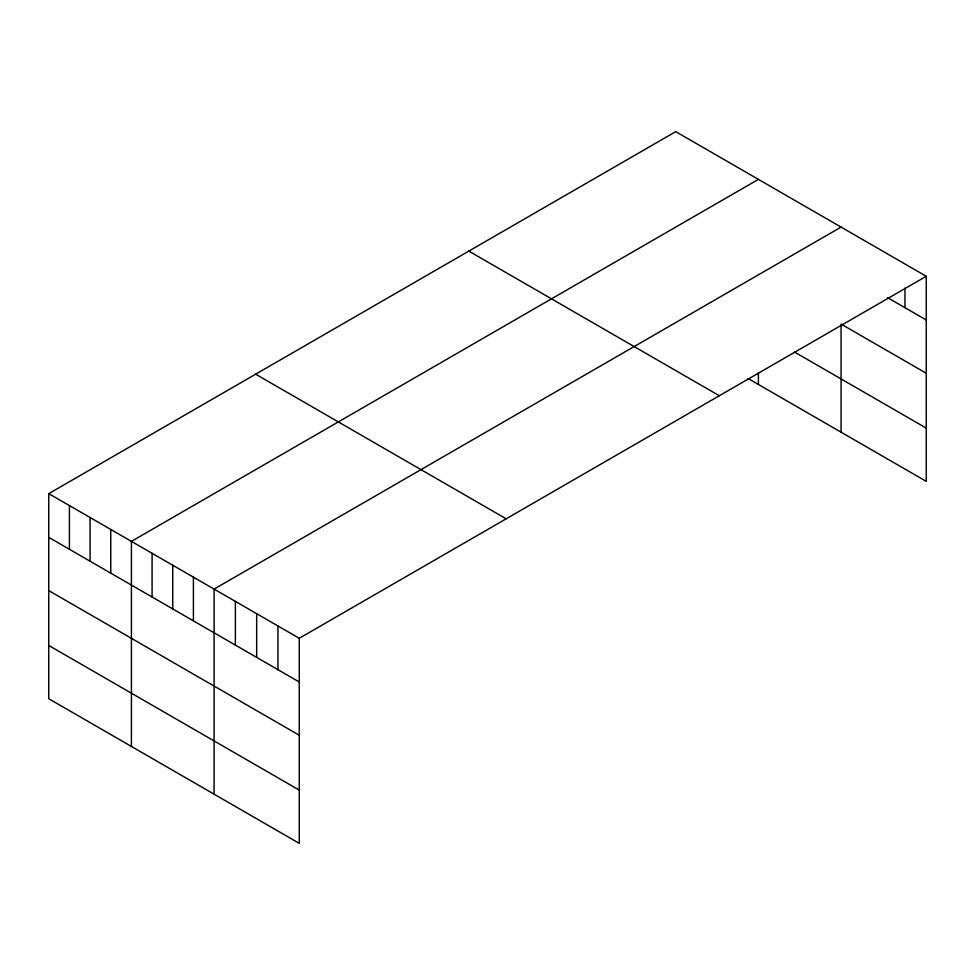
<?xml version="1.0" encoding="UTF-8"?>
<svg xmlns="http://www.w3.org/2000/svg" width="975" height="975" viewBox="0 0 975 975"><rect width="100%" height="100%" fill="white"/><g stroke="black" fill="none" stroke-linecap="round" stroke-linejoin="round"><path stroke-width="1.46" d="M48.75 493.643L299.264 638.272L299.264 843.351L48.75 698.722L48.75 493.643L675.736 131.649L926.25 276.278L926.25 481.357L748.081 378.495M758.404 179.376L131.418 541.369L131.418 746.448M841.072 227.102L214.086 589.095L214.086 794.174M299.264 638.272L926.25 276.278M887.421 297.57L926.25 319.983M926.25 373.242L841.072 324.066L841.072 432.181M794.576 352.085L926.25 428.11M468.829 251.111L719.343 395.74M255.657 374.181L506.171 518.81M48.75 537.347L299.264 681.976M48.75 590.606L299.264 735.235M48.75 645.462L299.264 790.103M904.958 288.1L904.958 307.698M758.404 372.621L758.404 384.455M277.96 625.974L277.96 669.679M256.669 613.677L256.669 657.394M235.377 601.392L235.377 645.097M193.416 577.163L193.416 620.868M172.746 565.232L172.746 608.936M152.088 553.3L152.088 597.005M110.748 529.437L110.748 573.142M90.078 517.506L90.078 561.21M69.42 505.574L69.42 549.278"/></g></svg>
